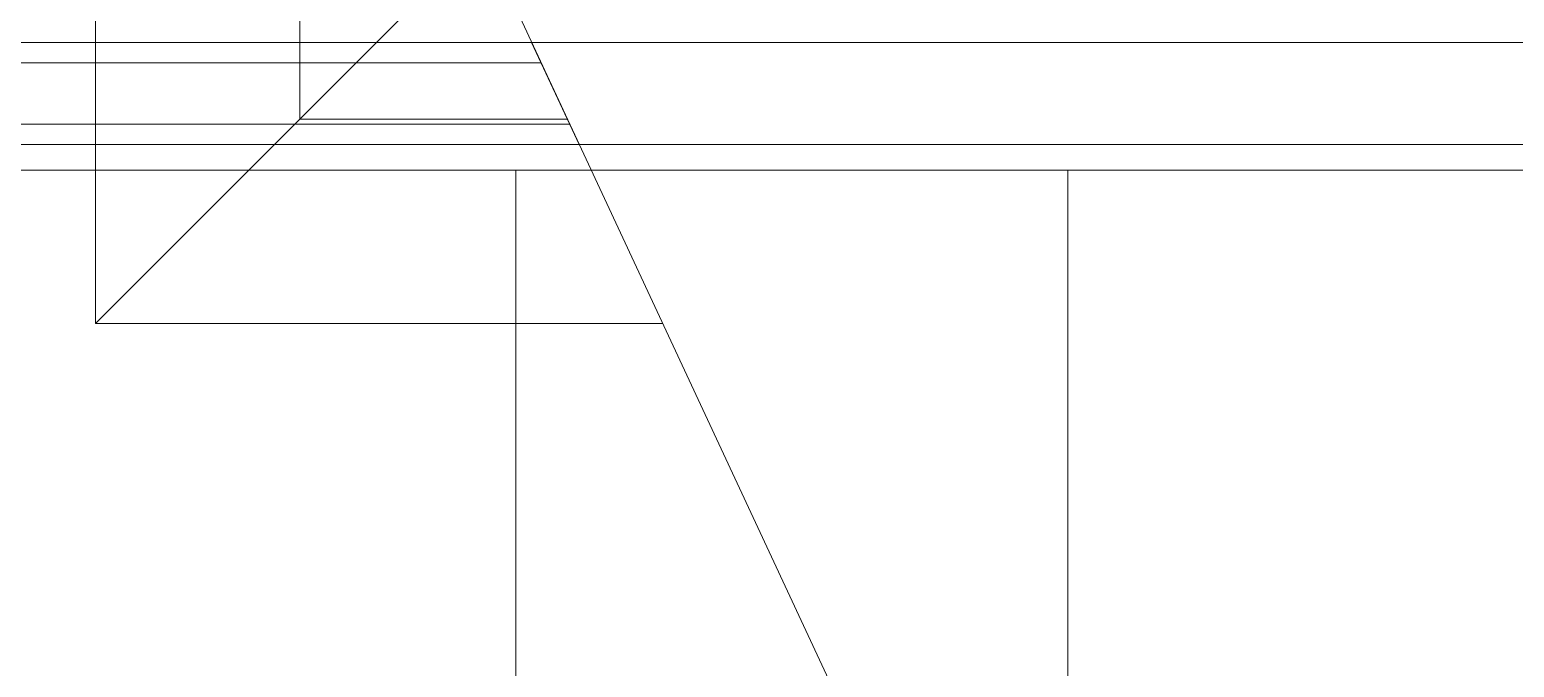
# Model space of a CAD drawing. Header units: millimetres. Extents: x -187347 to 135007, y -6415 to 292048.
# Drawn here: x -88152 to -87426, y 1281 to 1593 of the extents above; entities that cross this region are included whole.
import ezdxf

# ---------------------------------------------------------------- set-up
doc = ezdxf.new("R2010")
doc.units = ezdxf.units.MM
doc.header["$LTSCALE"] = 100
doc.linetypes.add('CRT_Dash Line_1mm', pattern=[800, 400, -400])
for name, color, linetype, lineweight in [('A-FLOR-HRAL', 7, 'Continuous', 5), ('A-FLOR-HRAL-MBND', 7, 'CRT_Dash Line_1mm', 5), ('A-WALL', 7, 'Continuous', 5), ('S-STRS', 7, 'Continuous', 5), ('S-STRS-MBND', 7, 'CRT_Dash Line_1mm', 5)]:
    doc.layers.add(name, color=color, linetype=linetype, lineweight=lineweight)

# ---------------------------------------------------------------- blocks, each defined once
blk = doc.blocks.new('Railing - Railing-3696403-BLOCK WORK - GROUND FLOOR PLAN - FOR SITE')
at = {"layer": 'A-FLOR-HRAL-MBND'}
for p, q in [((125038.06, -102478.5), (123188.19, -102478.5)), ((125052.05, -102508.5), (123158.19, -102508.5))]:
    blk.add_line(p, q, dxfattribs=at)
blk = doc.blocks.new('Top Rail Type - Top Rail_Internal_-V32-BLOCK WORK - GROUND FLOOR PLAN - FOR SITE')
at = {"layer": 'A-FLOR-HRAL', "linetype": 'CRT_Dash Line_1mm'}
for p, q in [((125033.4, -102468.5), (123273.19, -102468.5)), ((125056.71, -102518.5), (123273.19, -102518.5))]:
    blk.add_line(p, q, dxfattribs=at)
at = {"layer": 'A-FLOR-HRAL'}
for p, q in [((125033.4, -102468.5), (125056.71, -102518.5)), ((126645.69, -102468.5), (125033.4, -102468.5)), ((126645.69, -102518.5), (125056.71, -102518.5))]:
    blk.add_line(p, q, dxfattribs=at)

msp = doc.modelspace()

# ---------------------------------------------------------------- linework, layer by layer
at = {"layer": 'A-WALL'}
for p, q in [((-88019.88, 1549), (-88019.88, 2030)), ((-88119.88, 1449), (-88119.88, 1930)), ((-88119.88, 1449), (-88119.88, 1930)), ((-88019.88, 1549), (-87969.08, 1599.8)), ((-87969.08, 1599.8), (-88019.88, 1549)), ((-88119.88, 1449), (-88019.88, 1549)), ((-88019.88, 1549), (-88119.88, 1449)), ((-87889, 1549), (-88019.88, 1549)), ((-88119.88, 1449), (-87869.88, 1449)), ((-87842.37, 1449), (-88119.88, 1449)), ((-87842.37, 1449), (-87869.88, 1449))]:
    msp.add_line(p, q, dxfattribs=at)
at = {"layer": 'S-STRS'}
for p, q in [((-87644.18, 1524), (-87877.34, 1524)), ((-87374.18, 1524), (-87644.18, 1524)), ((-87644.18, 1074.22), (-87644.18, 1524)), ((-87644.18, 1074.22), (-87644.18, 1524))]:
    msp.add_line(p, q, dxfattribs=at)
at = {"layer": 'S-STRS-MBND', "linetype": 'Continuous', "lineweight": 9}
msp.add_line((-87912.31, 1599), (-87670.6, 1080.64), dxfattribs=at)
at = {"layer": 'S-STRS-MBND'}
for p, q in [((-87877.34, 1524), (-89729.18, 1524)), ((-87914.18, 524), (-87914.18, 1524)), ((-87914.18, 524), (-87914.18, 1524))]:
    msp.add_line(p, q, dxfattribs=at)

# ---------------------------------------------------------------- block references
at = {"layer": 'A-FLOR-HRAL', "color": 253, "lineweight": 5, "true_color": 0xaaaaaa}
for name in ['Top Rail Type - Top Rail_Internal_-V32-BLOCK WORK - GROUND FLOOR PLAN - FOR SITE', 'Railing - Railing-3696403-BLOCK WORK - GROUND FLOOR PLAN - FOR SITE']:
    msp.add_blockref(name, (-212939.88, 104055), dxfattribs=at)

doc.saveas('drawing.dxf')
